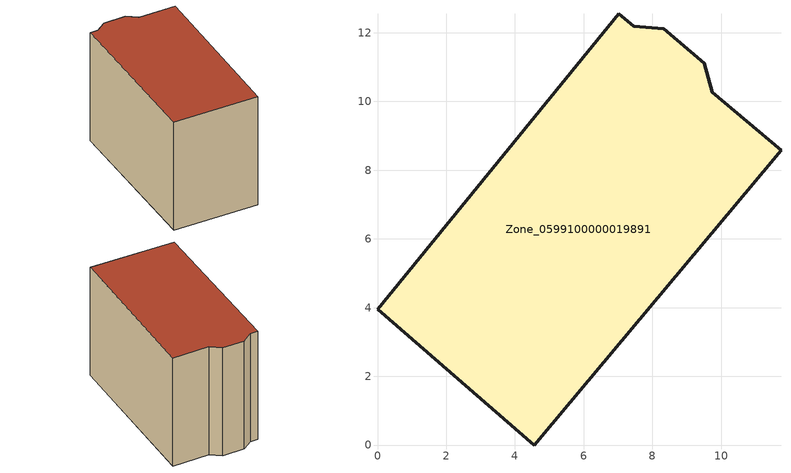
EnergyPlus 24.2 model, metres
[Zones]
Zone_0599100000019891
 floor ground (C_G): 0,3.95 7.02,12.55 7.45,12.19 8.32,12.12 9.51,11.12 9.74,10.27 11.74,8.59 4.56,0 z0
 wall outside (C_F): 4.56,0 11.74,8.59 9.74,10.27 9.51,11.12 8.32,12.12 7.45,12.19 7.02,12.55 0,3.95 4.56,0 z0:8.51
 roof outside (C_R): 7.02,12.55 0,3.95 4.56,0 11.74,8.59 9.74,10.27 9.51,11.12 8.32,12.12 7.45,12.19 z8.51
[BUILDING]
Pand.0599100000019891: North Axis=0; Terrain=City; Loads Convergence Tolerance Value=0.04; Temperature Convergence Tolerance Value=0.4; Solar Distribution=FullExterior; Maximum Number of Warmup Days=25; Minimum Number of Warmup Days=1
[Site:Location]
Rotterdam.The.Hague.AP_ZH_NLD Design_Conditions: Latitude=51.96; Longitude=4.45; Time Zone=1; Elevation=-4.5
[SITE:GROUNDTEMPERATURE:BUILDINGSURFACE]
18, 18, 18, 18, 18, 18, 18, 18, 18, 18, 18, 18
[MATERIAL] Thermal Absorptance=0.9; Solar Absorptance=0.7; Visible Absorptance=0.7
Name | Roughness | Thickness | Conductivity | Density | Specific Heat
G.TI.1946 | MediumSmooth | 0.15 | 1 | 540 | 1210
F.TI.1946 | Rough | 0.3 | 0.857143 | 1920 | 840
R.TI.1946 | MediumRough | 0.2 | 0.1 | 1500 | 1000
[CONSTRUCTION]
C_G: G.TI.1946
C_F: F.TI.1946
C_R: R.TI.1946
[ZONE]
Zone_0599100000019891: Type=1; Multiplier=1; Ceiling Height=Autocalculate; Volume=Autocalculate; Floor Area=autocalculate; Part of Total Floor Area=Yes
[ZONEINFILTRATION:DESIGNFLOWRATE]
Infil_Zone_0599100000019891: Zone or ZoneList or Space or SpaceList=Zone_0599100000019891; Schedule=AlwaysOn; Design Flow Rate Calculation Method=Flow/Area; Flow Rate per Floor Area=0.003; Constant Term Coefficient=1; Temperature Term Coefficient=0; Velocity Term Coefficient=0; Velocity Squared Term Coefficient=0
[HVACTEMPLATE:ZONE:IDEALLOADSAIRSYSTEM]
Zone_0599100000019891: Maximum Heating Supply Air Temperature=50; Minimum Cooling Supply Air Temperature=13; Maximum Heating Supply Air Humidity Ratio=0.0156; Minimum Cooling Supply Air Humidity Ratio=0.0077; Heating Limit=NoLimit; Cooling Limit=NoLimit; Dehumidification Control Type=ConstantSensibleHeatRatio; Cooling Sensible Heat Ratio=0.7; Dehumidification Setpoint=60; Humidification Control Type=None; Humidification Setpoint=30; Outdoor Air Method=None; Outdoor Air Flow Rate per Person=0.00944; Outdoor Air Flow Rate per Zone Floor Area=0; Outdoor Air Flow Rate per Zone=0; Demand Controlled Ventilation Type=None; Outdoor Air Economizer Type=NoEconomizer; Heat Recovery Type=None; Sensible Heat Recovery Effectiveness=0.7; Latent Heat Recovery Effectiveness=0.65
[ZONECONTROL:THERMOSTAT]
ThermostatControl_Zone_0599100000019891: Zone or ZoneList=Zone_0599100000019891; Control Type Schedule=DualSetpointControlType; Control 1=Thermostat_Zone_0599100000019891; Temperature Difference Between Cutout And Setpoint=0
[THERMOSTATSETPOINT:DUALSETPOINT]
Thermostat_Zone_0599100000019891: Heating Setpoint Temperature Schedule=HeatingSetpoint_Zone_0599100000019891; Cooling Setpoint Temperature Schedule=CoolingSetpoint_Zone_0599100000019891
[SCHEDULE:COMPACT]
HeatingSetpoint_Zone_0599100000019891: Through: 12/31, For: AllDays, Until: 24:00, 21
CoolingSetpoint_Zone_0599100000019891: Through: 12/31, For: AllDays, Until: 24:00, 24
DualSetpointControlType: Through: 12/31, For: AllDays, Until: 24:00, 4
AlwaysOn: Through: 12/31, For: AllDays, Until: 24:00, 1
